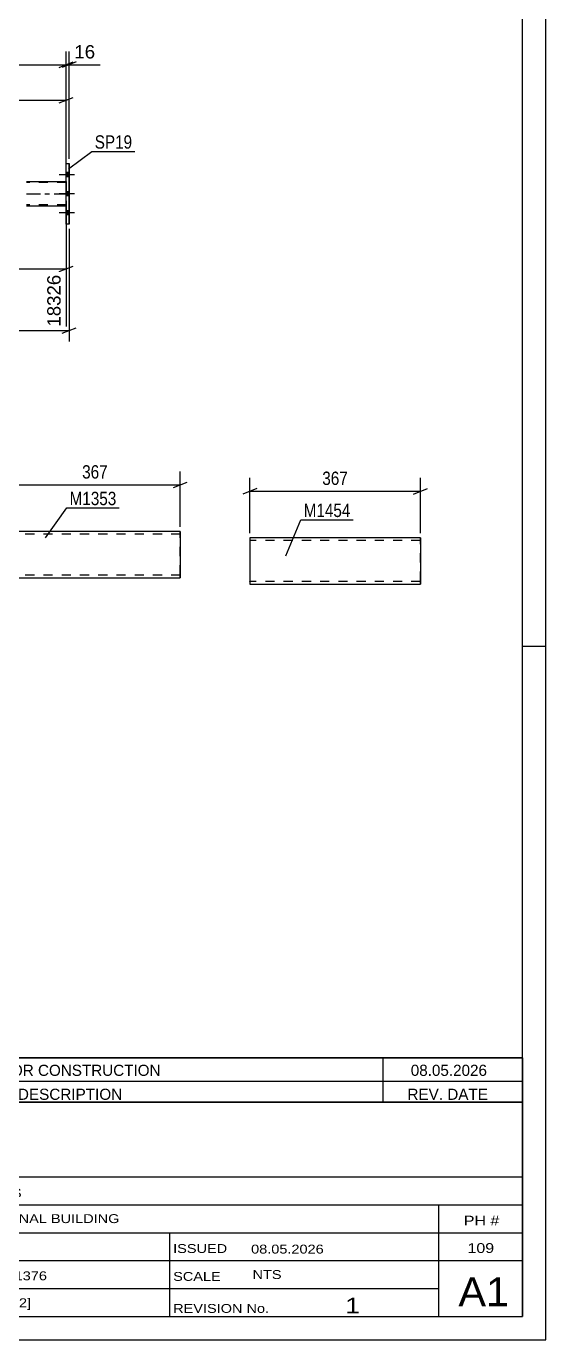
# Model space of a CAD drawing. Header units: millimetres. Extents: x 0 to 841, y 0 to 594.
# Drawn here: x 729.4 to 841, y 0 to 282.2 of the extents above; entities that cross this region are included whole.
import ezdxf

# ---------------------------------------------------------------- set-up
doc = ezdxf.new("R2010")
doc.units = ezdxf.units.MM
doc.linetypes.add('DXK_LINE_DOT2', pattern=[3.9198, 1.9599, -1.9599])
doc.linetypes.add('DXK_LINE_DOT3', pattern=[5.9187, 2.979, -0.9799, 0.9799, -0.9799])
doc.styles.add('Arial', font='ARIAL.TTF', dxfattribs={"height": 0.2})
doc.styles.add('Arial Narrow', font='ARIALN.TTF', dxfattribs={"height": 0.2})

# ---------------------------------------------------------------- blocks, each defined once
blk = doc.blocks.new('Unknown-318464264-1115')
at = {"color": 5, "linetype": 'Continuous'}
for p, q in [((841, 0), (841, 594)), ((836, 5), (836, 589)), ((841, 149), (836, 149)), ((5, 5), (836, 5)), ((0, 0), (841, 0))]:
    blk.add_line(p, q, dxfattribs=at)
blk = doc.blocks.new('Part-318464264-4550 - 4418')
at = {"color": 2, "linetype": 'Continuous'}
for p, q in [((729.43, 248.89), (737.95, 248.89)), ((737.95, 243.61), (729.43, 243.61))]:
    blk.add_line(p, q, dxfattribs=at)
at = {"color": 7, "linetype": 'DXK_LINE_DOT2'}
for p, q in [((737.95, 248.65), (729.43, 248.65)), ((737.95, 248.89), (737.95, 248.89)), ((737.95, 248.89), (737.95, 248.89)), ((737.95, 248.89), (737.95, 248.85)), ((737.95, 248.85), (737.95, 248.89)), ((737.95, 248.85), (737.95, 248.75)), ((737.95, 248.75), (737.95, 248.85)), ((737.95, 248.75), (737.95, 248.59)), ((737.95, 248.65), (737.95, 248.75)), ((737.95, 248.65), (737.95, 243.9)), ((737.95, 248.65), (737.95, 248.65)), ((737.95, 248.63), (737.95, 248.65)), ((737.95, 248.65), (737.95, 248.63)), ((737.95, 248.58), (737.95, 248.63)), ((737.95, 248.63), (737.95, 248.58)), ((737.95, 243.9), (737.95, 248.59)), ((737.95, 248.5), (737.95, 248.58)), ((737.95, 248.58), (737.95, 248.5)), ((737.95, 244), (737.95, 248.5)), ((737.95, 244), (737.95, 248.5)), ((737.95, 243.85), (729.43, 243.85)), ((737.95, 244), (737.95, 243.92)), ((737.95, 243.92), (737.95, 244)), ((737.95, 243.92), (737.95, 243.87)), ((737.95, 243.87), (737.95, 243.92)), ((737.95, 243.9), (737.95, 243.75)), ((737.95, 243.75), (737.95, 243.9)), ((737.95, 243.87), (737.95, 243.85)), ((737.95, 243.85), (737.95, 243.87)), ((737.95, 243.85), (737.95, 243.85)), ((737.95, 243.75), (737.95, 243.64)), ((737.95, 243.64), (737.95, 243.75)), ((737.95, 243.64), (737.95, 243.61)), ((737.95, 243.61), (737.95, 243.64)), ((737.95, 243.61), (737.95, 243.61)), ((737.95, 243.61), (737.95, 243.61)), ((737.95, 243.61), (737.95, 243.61)), ((737.95, 243.61), (737.95, 243.61))]:
    blk.add_line(p, q, dxfattribs=at)
at = {"color": 7, "linetype": 'DXK_LINE_DOT3'}
blk.add_line((729.43, 246.25), (737.95, 246.25), dxfattribs=at)
blk = doc.blocks.new('Bolt-318464264-4450 - 4418')
at = {"linetype": 'Continuous'}
for points in [[(737.95, 250.79), (737.95, 249.91), (738.59, 249.91), (738.59, 250.79)], [(737.95, 250.79), (737.95, 249.91), (738.59, 249.91), (738.59, 250.79)], [(737.95, 250.79), (737.95, 249.91), (738.59, 249.91), (738.59, 250.79)], [(737.95, 246.67), (737.95, 245.79), (738.59, 245.79), (738.59, 246.67)], [(737.95, 246.67), (737.95, 245.79), (738.59, 245.79), (738.59, 246.67)], [(737.95, 242.59), (737.95, 241.71), (738.59, 241.71), (738.59, 242.59)], [(737.95, 242.59), (737.95, 241.71), (738.59, 241.71), (738.59, 242.59)], [(737.95, 242.59), (737.95, 241.71), (738.59, 241.71), (738.59, 242.59)]]:
    blk.add_hatch(color=1, dxfattribs=at).paths.add_polyline_path(points)
at = {"color": 1, "linetype": 'Continuous'}
for p, q in [((739.75, 250.35), (736.43, 250.35)), ((739.75, 250.35), (736.43, 250.35)), ((739.75, 250.35), (736.43, 250.35)), ((738.59, 250.79), (737.95, 250.79)), ((738.59, 250.79), (737.95, 250.79)), ((738.59, 250.79), (737.95, 250.79)), ((738.59, 249.91), (737.95, 249.91)), ((738.59, 249.91), (737.95, 249.91)), ((738.59, 249.91), (737.95, 249.91)), ((739.75, 246.23), (736.43, 246.23)), ((739.75, 246.23), (736.43, 246.23)), ((738.59, 246.67), (737.95, 246.67)), ((738.59, 246.67), (737.95, 246.67)), ((738.59, 245.79), (737.95, 245.79)), ((738.59, 245.79), (737.95, 245.79)), ((739.75, 242.15), (736.43, 242.15)), ((739.75, 242.15), (736.43, 242.15)), ((739.75, 242.15), (736.43, 242.15)), ((738.59, 242.59), (737.95, 242.59)), ((738.59, 242.59), (737.95, 242.59)), ((738.59, 242.59), (737.95, 242.59)), ((738.59, 241.71), (737.95, 241.71)), ((738.59, 241.71), (737.95, 241.71)), ((738.59, 241.71), (737.95, 241.71))]:
    blk.add_line(p, q, dxfattribs=at)
blk = doc.blocks.new('Part-318464264-4650 - 4418')
at = {"color": 2, "linetype": 'Continuous'}
for p, q in [((737.95, 239.75), (737.95, 252.75)), ((737.95, 252.75), (738.59, 252.75)), ((738.59, 252.75), (738.59, 252.75)), ((738.59, 252.75), (738.59, 252.75)), ((738.59, 239.75), (738.59, 252.75)), ((738.59, 252.75), (738.59, 239.75)), ((738.59, 239.75), (737.95, 239.75)), ((738.59, 239.75), (738.59, 239.75)), ((738.59, 239.75), (738.59, 239.75))]:
    blk.add_line(p, q, dxfattribs=at)
at = {"color": 7, "linetype": 'DXK_LINE_DOT2'}
blk.add_line((737.95, 239.75), (737.95, 252.75), dxfattribs=at)
blk = doc.blocks.new('Part-318464264-12514 - 12513')
at = {"color": 2, "linetype": 'Continuous'}
for p, q in [((762.48, 173.71), (725.78, 173.71)), ((725.78, 173.71), (725.78, 163.8)), ((762.48, 173.71), (762.48, 173.62)), ((762.48, 173.62), (762.48, 173.36)), ((762.48, 173.36), (762.48, 172.97)), ((762.48, 172.97), (762.48, 164.45)), ((725.78, 163.8), (725.78, 163.71)), ((725.78, 163.71), (762.48, 163.71)), ((762.48, 164.45), (762.48, 164.06)), ((762.48, 164.06), (762.48, 163.8)), ((762.48, 163.8), (762.48, 163.71))]:
    blk.add_line(p, q, dxfattribs=at)
at = {"color": 7, "linetype": 'DXK_LINE_DOT2'}
for p, q in [((762.48, 173.11), (725.78, 173.11)), ((762.48, 173.62), (762.48, 173.71)), ((762.48, 173.36), (762.48, 173.62)), ((762.48, 173.11), (762.48, 173.36)), ((762.48, 173.11), (762.48, 164.36)), ((762.48, 173.07), (762.48, 173.11)), ((762.48, 173.07), (762.48, 173.11)), ((762.48, 173.07), (762.48, 164.68)), ((762.48, 172.97), (762.48, 173.07)), ((762.48, 172.94), (762.48, 172.97)), ((762.48, 172.74), (762.48, 172.94)), ((762.48, 164.49), (762.48, 172.74)), ((725.78, 164.31), (725.78, 164.36)), ((762.48, 164.31), (725.78, 164.31)), ((762.48, 164.49), (762.48, 164.68)), ((762.48, 164.36), (762.48, 164.49)), ((762.48, 164.49), (762.48, 164.36)), ((762.48, 164.31), (762.48, 164.36)), ((762.48, 164.36), (762.48, 164.31)), ((762.48, 164.06), (762.48, 164.36)), ((762.48, 163.8), (762.48, 164.06)), ((762.48, 163.71), (762.48, 163.8))]:
    blk.add_line(p, q, dxfattribs=at)
blk = doc.blocks.new('Part-318464264-12522 - 12521')
at = {"color": 2, "linetype": 'Continuous'}
for p, q in [((814.08, 172.33), (777.39, 172.33)), ((777.39, 172.33), (777.39, 162.43)), ((814.08, 172.33), (814.08, 172.24)), ((814.08, 172.24), (814.08, 171.98)), ((814.08, 171.98), (814.08, 171.59)), ((814.08, 171.59), (814.08, 163.07)), ((777.39, 162.43), (777.39, 162.33)), ((777.39, 162.33), (814.08, 162.33)), ((814.08, 163.07), (814.08, 162.69)), ((814.08, 162.69), (814.08, 162.43)), ((814.08, 162.43), (814.08, 162.33))]:
    blk.add_line(p, q, dxfattribs=at)
at = {"color": 7, "linetype": 'DXK_LINE_DOT2'}
for p, q in [((814.08, 172.24), (814.08, 172.33)), ((814.08, 171.98), (814.08, 172.24)), ((814.08, 171.73), (777.39, 171.73)), ((814.08, 171.73), (814.08, 171.98)), ((814.08, 171.73), (814.08, 162.98)), ((814.08, 171.69), (814.08, 171.73)), ((814.08, 171.69), (814.08, 171.73)), ((814.08, 171.69), (814.08, 163.3)), ((814.08, 171.59), (814.08, 171.69)), ((814.08, 171.56), (814.08, 171.59)), ((814.08, 171.36), (814.08, 171.56)), ((814.08, 163.11), (814.08, 171.36)), ((777.39, 162.93), (777.39, 162.98)), ((814.08, 162.93), (777.39, 162.93)), ((814.08, 163.11), (814.08, 163.3)), ((814.08, 162.98), (814.08, 163.11)), ((814.08, 163.11), (814.08, 162.98)), ((814.08, 162.93), (814.08, 162.98)), ((814.08, 162.98), (814.08, 162.93)), ((814.08, 162.69), (814.08, 162.98)), ((814.08, 162.43), (814.08, 162.69)), ((814.08, 162.33), (814.08, 162.43))]:
    blk.add_line(p, q, dxfattribs=at)
blk = doc.blocks.new('StraightDimension-318464264-4717 - 4418')
at = {"color": 7, "linetype": 'Continuous'}
for p, q in [((738.59, 238.75), (738.59, 214.48)), ((737.09, 216.28), (740.09, 217.48)), ((61.14, 216.88), (738.59, 216.88))]:
    blk.add_line(p, q, dxfattribs=at)
blk = doc.blocks.new('StraightDimension-318464264-4728 - 4418')
at = {"color": 7, "linetype": 'Continuous'}
for p, q in [((737.95, 243.64), (737.95, 217.71)), ((588.12, 242.21), (588.12, 217.71)), ((589.62, 230.73), (586.62, 229.53)), ((588.12, 230.13), (737.95, 230.13)), ((736.45, 229.53), (739.45, 230.73))]:
    blk.add_line(p, q, dxfattribs=at)
at = {"color": 0}
blk.add_wipeout([(668.08, 230.88), (668.08, 235.08), (657.99, 235.08), (657.99, 230.88)], dxfattribs=at)
at = {"color": 0, "linetype": 'Continuous'}
blk.add_wipeout([(737.35, 229.43), (733.15, 229.43), (733.15, 217.11), (737.35, 217.11)], dxfattribs=at)
at = {"color": 3, "style": 'Arial'}
blk.add_text('3899', height=2.865, dxfattribs=at).set_placement((658.59, 231.48))
at = {"color": 3, "linetype": 'Continuous', "style": 'Arial'}
blk.add_text('18326', height=2.865, rotation=90.0002, dxfattribs=at).set_placement((736.75, 217.71))
blk = doc.blocks.new('StraightDimension-318464264-4787 - 4418')
at = {"color": 7, "linetype": 'Continuous'}
for p, q in [((588.12, 250.29), (588.12, 269.21)), ((737.95, 249.28), (737.95, 269.21)), ((589.62, 266.96), (586.62, 265.76)), ((588.12, 266.36), (737.95, 266.36)), ((736.45, 265.76), (739.45, 266.96))]:
    blk.add_line(p, q, dxfattribs=at)
at = {"color": 0}
blk.add_wipeout([(668.08, 267.11), (668.08, 271.31), (657.99, 271.31), (657.99, 267.11)], dxfattribs=at)
at = {"color": 3, "style": 'Arial'}
blk.add_text('3899', height=2.865, dxfattribs=at).set_placement((658.59, 267.71))
blk = doc.blocks.new('StraightDimension-318464264-12186 - 4418')
at = {"color": 7, "linetype": 'Continuous'}
for p, q in [((737.95, 253.75), (737.95, 276.83)), ((738.59, 253.75), (738.59, 276.83)), ((736.45, 273.38), (739.45, 274.58)), ((740.09, 274.58), (737.09, 273.38)), ((737.95, 273.98), (738.59, 273.98))]:
    blk.add_line(p, q, dxfattribs=at)
at = {"color": 0}
blk.add_wipeout([(744.76, 274.73), (744.76, 278.93), (739.11, 278.93), (739.11, 274.73)], dxfattribs=at)
at = {"color": 7, "linetype": 'Continuous'}
blk.add_line((738.59, 273.98), (745.28, 273.98), dxfattribs=at)
blk.add_line((738.59, 273.98), (745.28, 273.98), dxfattribs=at)
at = {"color": 3, "style": 'Arial'}
blk.add_text('16', height=2.865, dxfattribs=at).set_placement((739.71, 275.33))
blk = doc.blocks.new('StraightDimension-318464264-12187 - 4418')
at = {"color": 7, "linetype": 'Continuous'}
for p, q in [((737.95, 253.75), (737.95, 276.83)), ((61.78, 273.98), (737.95, 273.98)), ((736.45, 273.38), (739.45, 274.58))]:
    blk.add_line(p, q, dxfattribs=at)
blk = doc.blocks.new('StraightDimension-318464264-12639 - 12513')
at = {"color": 7, "linetype": 'Continuous'}
for p, q in [((725.78, 174.71), (725.78, 186.56)), ((762.48, 174.71), (762.48, 186.56)), ((727.28, 184.31), (724.28, 183.11)), ((725.78, 183.71), (762.48, 183.71)), ((760.98, 183.11), (763.98, 184.31))]:
    blk.add_line(p, q, dxfattribs=at)
at = {"color": 0}
blk.add_wipeout([(747.47, 184.46), (747.47, 188.66), (740.79, 188.66), (740.79, 184.46)], dxfattribs=at)
at = {"color": 3, "style": 'Arial Narrow'}
blk.add_text('367', height=2.863, dxfattribs=at).set_placement((741.39, 185.06))
blk = doc.blocks.new('StraightDimension-318464264-12643 - 12521')
at = {"color": 7, "linetype": 'Continuous'}
for p, q in [((777.39, 173.33), (777.39, 185.18)), ((814.08, 173.33), (814.08, 185.18)), ((778.89, 182.93), (775.89, 181.73)), ((777.39, 182.33), (814.08, 182.33)), ((812.58, 181.73), (815.58, 182.93))]:
    blk.add_line(p, q, dxfattribs=at)
at = {"color": 0}
blk.add_wipeout([(799.08, 183.08), (799.08, 187.28), (792.39, 187.28), (792.39, 183.08)], dxfattribs=at)
at = {"color": 3, "style": 'Arial Narrow'}
blk.add_text('367', height=2.863, dxfattribs=at).set_placement((792.99, 183.68))
blk = doc.blocks.new('Unknown-318464264-13980')
at = {"color": 7, "linetype": 'Continuous'}
for p, q in [((676, 51.05), (676, 5)), ((676, 51.05), (836, 51.05)), ((836, 51), (836, 5)), ((676, 35), (836, 35)), ((716.14, 35), (716.14, 5)), ((676, 29), (836, 29)), ((818, 5.05), (818, 29.05)), ((676, 23), (836, 23)), ((760.14, 23), (760.14, 5)), ((676, 17), (836, 17)), ((676, 11), (818, 11)), ((676, 5), (836, 5))]:
    blk.add_line(p, q, dxfattribs=at)
at = {"color": 7, "style": 'Arial Narrow'}
for s, height, width, p in [('DRAWING TITLE', 1.9089, 1.425378, (680.88, 30.61)), ('TRUSS', 1.909, 1.425378, (717.81, 30.59)), ('CONTRACT', 1.909, 1.425378, (680.88, 24.71)), ('TERMINAL BUILDING', 1.9089, 1.425378, (718.06, 25.07)), ('MODELLED BY', 1.9089, 1.425378, (680.88, 18.98)), ('GSK', 1.909, 1.425378, (717.88, 19.04)), ('ISSUED', 1.909, 1.425378, (760.94, 18.64)), ('08.05.2026', 1.909, 1.425378, (777.69, 18.52)), ('CONTRACT NO', 1.9089, 1.425378, (680.88, 12.66)), ('AN-C-1376', 1.909, 1.425378, (718.23, 12.78)), ('SCALE', 1.909, 1.425378, (760.94, 12.65)), ('A1', 6.204, 1.25, (822.24, 7.2)), ('DRAWING No', 1.909, 1.425378, (680.56, 7)), ('[TR.782]', 1.909, 1.425378, (718.46, 6.99)), ('1', 3.34, 1.5, (797.91, 5.68)), ('REVISION No.', 1.9089, 1.425378, (760.94, 5.77))]:
    blk.add_text(s, height=height, dxfattribs=dict(at, width=width)).set_placement(p)
at = {"color": 7, "linetype": 'Continuous', "style": 'Arial Narrow'}
for s, height, width, p in [('PH #', 2.1, 1.42538, (823.4, 24.55)), ('109', 2.1, 1.42538, (824.19, 18.65)), ('NTS', 1.909, 1.425378, (778, 13.05))]:
    blk.add_text(s, height=height, dxfattribs=dict(at, width=width)).set_placement(p)
blk = doc.blocks.new('Unknown-318464264-13983')
at = {"color": 7, "linetype": 'Continuous'}
for p, q in [((676, 60.55), (836, 60.55)), ((836, 60.55), (676, 60.55)), ((676, 60.55), (676, 55.55)), ((685, 60.55), (685, 55.55)), ((709, 60.55), (709, 55.55)), ((806, 60.55), (806, 55.55)), ((836, 60.55), (836, 55.55)), ((676, 55.55), (836, 55.55)), ((676, 55.55), (676, 51.05)), ((676, 55.55), (836, 55.55)), ((685, 55.55), (685, 51.05)), ((709, 55.55), (709, 51.05)), ((806, 55.55), (806, 51.05)), ((836, 55.55), (836, 51.05)), ((836, 51.05), (676, 51.05))]:
    blk.add_line(p, q, dxfattribs=at)
at = {"color": 7, "linetype": 'Continuous', "style": 'Arial Narrow'}
for s, height, width, p in [('1', 2.39, 1.196471, (679.16, 56.7)), ('0', 2.39, 1.196471, (694, 56.7)), ('ISSUED FOR CONSTRUCTION', 2.3861, 1.196471, (711, 56.7)), ('08.05.2026', 2.386, 1.196471, (812, 56.7)), ('No', 2.386, 1.2, (677.54, 51.55)), ('REV MARK', 2.386, 1.2, (686, 51.55)), ('REVISION DESCRIPTION', 2.3861, 1.2, (711, 51.55)), ('REV. DATE', 2.386, 1.2, (811.28, 51.55))]:
    blk.add_text(s, height=height, dxfattribs=dict(at, width=width)).set_placement(p)
blk = doc.blocks.new('Mark-318464264-4646 - 4418')
at = {"color": 0}
blk.add_wipeout([(752.13, 255.95), (752.13, 258.95), (744.09, 258.95), (744.09, 255.95)], dxfattribs=at)
blk.add_wipeout([(752.13, 255.95), (752.13, 258.95), (744.09, 258.95), (744.09, 255.95)], dxfattribs=at)
at = {"color": 30, "linetype": 'Continuous'}
for p, q in [((738.48, 251.58), (743.49, 255.35)), ((743.49, 255.35), (752.73, 255.35))]:
    blk.add_line(p, q, dxfattribs=at)
at = {"color": 3, "style": 'Arial Narrow'}
blk.add_text('SP19', height=2.863, dxfattribs=at).set_placement((744.09, 255.95))
blk = doc.blocks.new('Mark-318464264-12652 - 12513')
at = {"color": 0}
blk.add_wipeout([(748.75, 179.34), (748.75, 182.34), (738.69, 182.34), (738.69, 179.34)], dxfattribs=at)
blk.add_wipeout([(748.75, 179.34), (748.75, 182.34), (738.69, 182.34), (738.69, 179.34)], dxfattribs=at)
at = {"color": 30, "linetype": 'Continuous'}
for p, q in [((733.52, 172.33), (738.09, 178.74)), ((738.09, 178.74), (749.35, 178.74))]:
    blk.add_line(p, q, dxfattribs=at)
at = {"color": 3, "style": 'Arial Narrow'}
blk.add_text('M1353', height=2.863, dxfattribs=at).set_placement((738.69, 179.34))
blk = doc.blocks.new('Mark-318464264-12655 - 12521')
at = {"color": 0}
blk.add_wipeout([(799.04, 176.79), (799.04, 179.79), (788.99, 179.79), (788.99, 176.79)], dxfattribs=at)
blk.add_wipeout([(799.04, 176.79), (799.04, 179.79), (788.99, 179.79), (788.99, 176.79)], dxfattribs=at)
at = {"color": 30, "linetype": 'Continuous'}
for p, q in [((785.14, 168.43), (788.39, 176.19)), ((788.39, 176.19), (799.64, 176.19))]:
    blk.add_line(p, q, dxfattribs=at)
at = {"color": 3, "style": 'Arial Narrow'}
blk.add_text('M1454', height=2.863, dxfattribs=at).set_placement((788.99, 176.79))

msp = doc.modelspace()

# ---------------------------------------------------------------- block references
for name in ['Unknown-318464264-1115', 'Part-318464264-4650 - 4418', 'Part-318464264-4550 - 4418', 'Bolt-318464264-4450 - 4418', 'Part-318464264-12514 - 12513', 'Part-318464264-12522 - 12521', 'Unknown-318464264-13983', 'Unknown-318464264-13980']:
    msp.add_blockref(name, (0, 0))

# ---------------------------------------------------------------- next in the draw order: block references
for name in ['StraightDimension-318464264-4787 - 4418', 'StraightDimension-318464264-4717 - 4418', 'StraightDimension-318464264-12639 - 12513', 'StraightDimension-318464264-12643 - 12521']:
    msp.add_blockref(name, (0, 0))

# ---------------------------------------------------------------- next in the draw order: block references
for name in ['StraightDimension-318464264-12186 - 4418', 'StraightDimension-318464264-4728 - 4418', 'Mark-318464264-12652 - 12513', 'Mark-318464264-12655 - 12521']:
    msp.add_blockref(name, (0, 0))

# ---------------------------------------------------------------- next in the draw order: block references
msp.add_blockref('StraightDimension-318464264-12187 - 4418', (0, 0))

# ---------------------------------------------------------------- next in the draw order: block references
msp.add_blockref('Mark-318464264-4646 - 4418', (0, 0))

doc.saveas('drawing.dxf')
